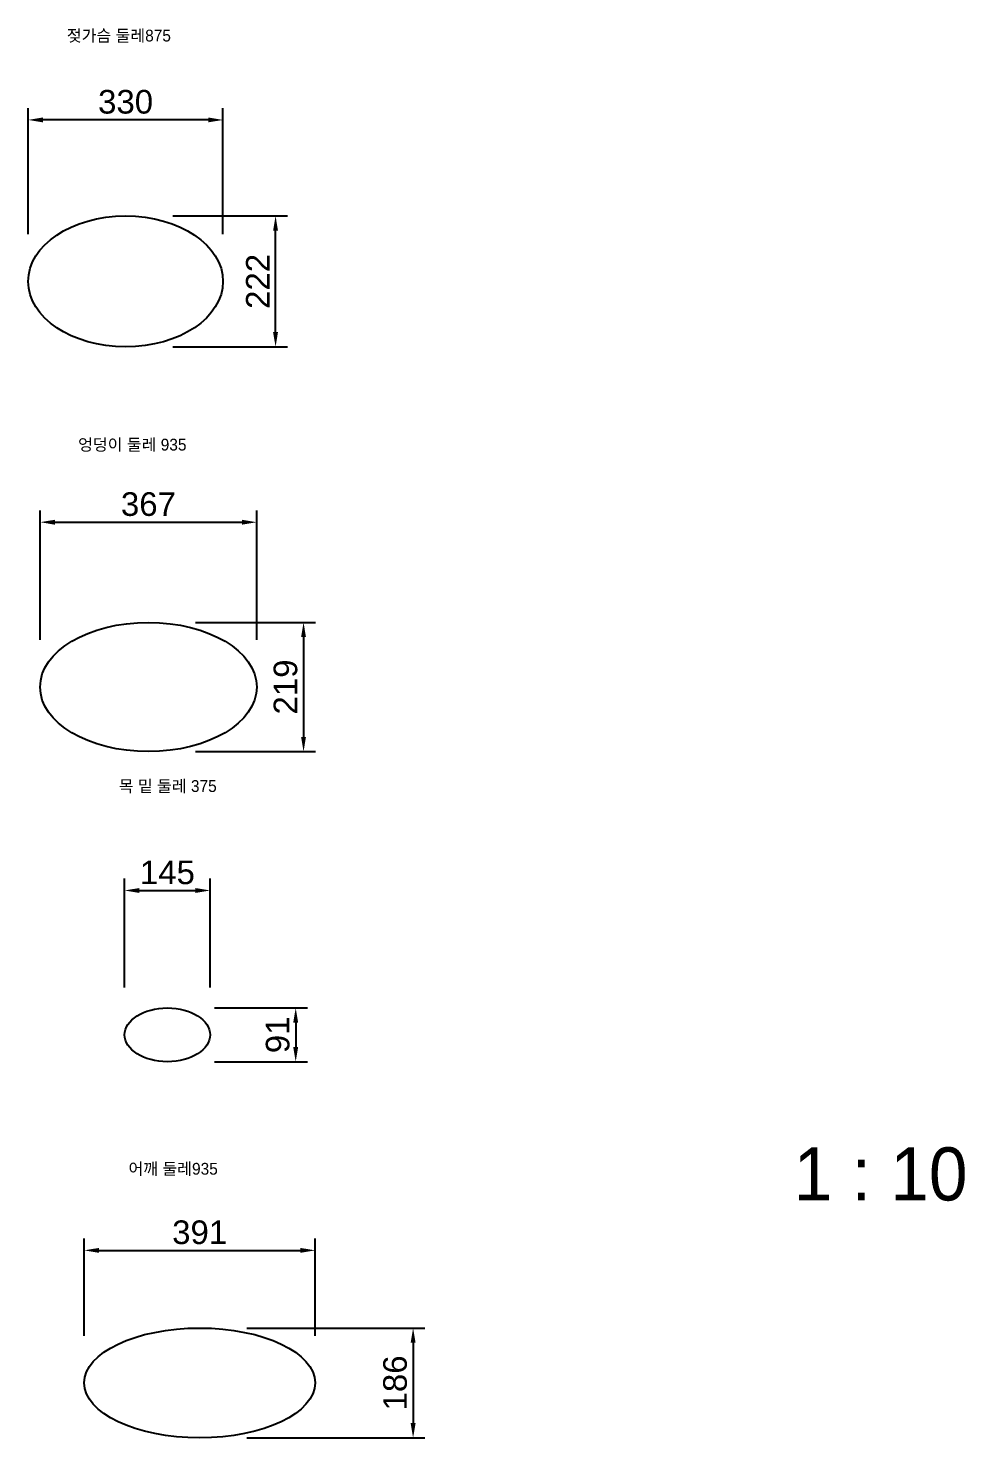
# Model space of a CAD drawing. Header units: millimetres. Extents: x -281 to 18273, y 674 to 20387.
# Drawn here: x 8763 to 10349, y 6446 to 8834 of the extents above; entities that cross this region are included whole.
import ezdxf

# ---------------------------------------------------------------- set-up
doc = ezdxf.new("R2010")
doc.units = ezdxf.units.MM
doc.header["$PDMODE"] = 35
doc.header["$PDSIZE"] = 5
doc.styles.get("Standard").update_dxf_attribs({"font": 'arial.ttf'})
doc.dimstyles.new('이연주', dxfattribs={"dimscale": 10, "dimtxt": 4, "dimasz": 2.5, "dimexe": 2, "dimexo": 8, "dimgap": 1, "dimtad": 1, "dimdec": 0, "dimtxsty": 'Standard', "dimcen": 0, "dimclrd": 1, "dimclre": 1, "dimclrt": 2, "dimadec": 0, "dimazin": 0, "dimtfac": 1, "dimtdec": 0, "dimtmove": 0, "dimatfit": 3, "dimfxl": 1, "dimarcsym": 0})

# ---------------------------------------------------------------- blocks, each defined once
blk = doc.blocks.new('*D80')
at = {"color": 1, "lineweight": -2, "transparency": 16777216}
for p, q in [((9007.5, 8516.5), (9201.6, 8516.5)), ((9181.6, 8319.5), (9181.6, 8491.5)), ((9007.5, 8294.5), (9201.6, 8294.5))]:
    blk.add_line(p, q, dxfattribs=at)
at = {"color": 1, "transparency": 16777216}
for points in [[(9177.4, 8491.5), (9185.7, 8491.5), (9181.6, 8516.5)], [(9177.4, 8319.5), (9185.7, 8319.5), (9181.6, 8294.5)]]:
    blk.add_solid(points, dxfattribs=at)
at = {"layer": 'Defpoints', "color": 0, "transparency": 16777216}
for p in [(8927.5, 8516.5), (9181.6, 8516.5), (8927.5, 8294.5)]:
    blk.add_point(p, dxfattribs=at)
at = {"color": 2, "transparency": 16777216, "insert": (9151.5, 8405.5), "char_height": 40, "attachment_point": 5, "rotation": 90}
blk.add_mtext('222', dxfattribs=at)
blk = doc.blocks.new('*D81')
at = {"color": 1, "lineweight": -2, "transparency": 16777216}
for p, q in [((8762.5, 8485.5), (8762.5, 8699)), ((9092.5, 8485.5), (9092.5, 8699)), ((9067.5, 8679), (8787.5, 8679))]:
    blk.add_line(p, q, dxfattribs=at)
at = {"color": 1, "transparency": 16777216}
for points in [[(8787.5, 8683.2), (8787.5, 8674.9), (8762.5, 8679)], [(9067.5, 8683.2), (9067.5, 8674.9), (9092.5, 8679)]]:
    blk.add_solid(points, dxfattribs=at)
at = {"layer": 'Defpoints', "color": 0, "transparency": 16777216}
for p in [(8762.5, 8679), (8762.5, 8405.5), (9092.5, 8405.5)]:
    blk.add_point(p, dxfattribs=at)
at = {"color": 2, "transparency": 16777216, "insert": (8927.5, 8709.5), "char_height": 40, "attachment_point": 5}
blk.add_mtext('330', dxfattribs=at)
blk = doc.blocks.new('*D82')
at = {"color": 1, "lineweight": -2, "transparency": 16777216}
for p, q in [((8782.7, 7798.3), (8782.7, 8017.5)), ((9149.7, 7798.3), (9149.7, 8017.5)), ((8807.7, 7997.5), (9124.7, 7997.5))]:
    blk.add_line(p, q, dxfattribs=at)
at = {"color": 1, "transparency": 16777216}
for points in [[(8807.7, 8001.6), (8807.7, 7993.3), (8782.7, 7997.5)], [(9124.7, 8001.6), (9124.7, 7993.3), (9149.7, 7997.5)]]:
    blk.add_solid(points, dxfattribs=at)
at = {"layer": 'Defpoints', "color": 0, "transparency": 16777216}
for p in [(9149.7, 7997.5), (8782.7, 7718.3), (9149.7, 7718.3)]:
    blk.add_point(p, dxfattribs=at)
at = {"color": 2, "transparency": 16777216, "insert": (8966.2, 8027.9), "char_height": 40, "attachment_point": 5}
blk.add_mtext('367', dxfattribs=at)
blk = doc.blocks.new('*D83')
at = {"color": 1, "lineweight": -2, "transparency": 16777216}
for p, q in [((9046.2, 7827.8), (9249, 7827.8)), ((9229, 7802.8), (9229, 7633.8)), ((9046.2, 7608.8), (9249, 7608.8))]:
    blk.add_line(p, q, dxfattribs=at)
at = {"color": 1, "transparency": 16777216}
for points in [[(9224.8, 7802.8), (9233.1, 7802.8), (9229, 7827.8)], [(9224.8, 7633.8), (9233.1, 7633.8), (9229, 7608.8)]]:
    blk.add_solid(points, dxfattribs=at)
at = {"layer": 'Defpoints', "color": 0, "transparency": 16777216}
for p in [(8966.2, 7827.8), (8966.2, 7608.8), (9229, 7608.8)]:
    blk.add_point(p, dxfattribs=at)
at = {"color": 2, "transparency": 16777216, "insert": (9198.6, 7718.3), "char_height": 40, "attachment_point": 5, "rotation": 90}
blk.add_mtext('219', dxfattribs=at)
blk = doc.blocks.new('*D84')
at = {"color": 1, "lineweight": -2, "transparency": 16777216}
for p, q in [((8925.8, 7209), (8925.8, 7393.6)), ((9070.8, 7209), (9070.8, 7393.6)), ((8950.8, 7373.6), (9045.8, 7373.6))]:
    blk.add_line(p, q, dxfattribs=at)
at = {"color": 1, "transparency": 16777216}
for points in [[(8950.8, 7377.7), (8950.8, 7369.4), (8925.8, 7373.6)], [(9045.8, 7377.7), (9045.8, 7369.4), (9070.8, 7373.6)]]:
    blk.add_solid(points, dxfattribs=at)
at = {"layer": 'Defpoints', "color": 0, "transparency": 16777216}
for p in [(9070.8, 7373.6), (8925.8, 7129), (9070.8, 7129)]:
    blk.add_point(p, dxfattribs=at)
at = {"color": 2, "transparency": 16777216, "insert": (8998.3, 7404), "char_height": 40, "attachment_point": 5}
blk.add_mtext('145', dxfattribs=at)
blk = doc.blocks.new('*D85')
at = {"color": 1, "lineweight": -2, "transparency": 16777216}
for p, q in [((9078.3, 7174.5), (9235.7, 7174.5)), ((9215.7, 7149.5), (9215.7, 7108.5)), ((9078.3, 7083.5), (9235.7, 7083.5))]:
    blk.add_line(p, q, dxfattribs=at)
at = {"color": 1, "transparency": 16777216}
for points in [[(9211.5, 7149.5), (9219.9, 7149.5), (9215.7, 7174.5)], [(9211.5, 7108.5), (9219.9, 7108.5), (9215.7, 7083.5)]]:
    blk.add_solid(points, dxfattribs=at)
at = {"layer": 'Defpoints', "color": 0, "transparency": 16777216}
for p in [(8998.3, 7174.5), (8998.3, 7083.5), (9215.7, 7083.5)]:
    blk.add_point(p, dxfattribs=at)
at = {"color": 2, "transparency": 16777216, "insert": (9185.3, 7129), "char_height": 40, "attachment_point": 5, "rotation": 90}
blk.add_mtext('91', dxfattribs=at)
blk = doc.blocks.new('*D86')
at = {"color": 1, "lineweight": -2, "transparency": 16777216}
for p, q in [((8857.5, 6619.3), (8857.5, 6783.9)), ((9248.5, 6619.3), (9248.5, 6783.9)), ((8882.5, 6763.9), (9223.5, 6763.9))]:
    blk.add_line(p, q, dxfattribs=at)
at = {"color": 1, "transparency": 16777216}
for points in [[(8882.5, 6768), (8882.5, 6759.7), (8857.5, 6763.9)], [(9223.5, 6768), (9223.5, 6759.7), (9248.5, 6763.9)]]:
    blk.add_solid(points, dxfattribs=at)
at = {"layer": 'Defpoints', "color": 0, "transparency": 16777216}
for p in [(9248.5, 6763.9), (8857.5, 6539.3), (9248.5, 6539.3)]:
    blk.add_point(p, dxfattribs=at)
at = {"color": 2, "transparency": 16777216, "insert": (9053, 6794.3), "char_height": 40, "attachment_point": 5}
blk.add_mtext('391', dxfattribs=at)
blk = doc.blocks.new('*D87')
at = {"color": 1, "lineweight": -2, "transparency": 16777216}
for p, q in [((9133, 6632.3), (9434.6, 6632.3)), ((9414.6, 6607.3), (9414.6, 6471.3)), ((9133, 6446.3), (9434.6, 6446.3))]:
    blk.add_line(p, q, dxfattribs=at)
at = {"color": 1, "transparency": 16777216}
for points in [[(9410.4, 6607.3), (9418.8, 6607.3), (9414.6, 6632.3)], [(9410.4, 6471.3), (9418.8, 6471.3), (9414.6, 6446.3)]]:
    blk.add_solid(points, dxfattribs=at)
at = {"layer": 'Defpoints', "color": 0, "transparency": 16777216}
for p in [(9053, 6632.3), (9053, 6446.3), (9414.6, 6446.3)]:
    blk.add_point(p, dxfattribs=at)
at = {"color": 2, "transparency": 16777216, "insert": (9384.2, 6539.3), "char_height": 40, "attachment_point": 5, "rotation": 90}
blk.add_mtext('186', dxfattribs=at)

msp = doc.modelspace()

# ---------------------------------------------------------------- linework, layer by layer
for centre, major_axis, ratio in [((8927.5, 8405.5), (-165, 0), 0.672727), ((8966.2, 7718.3), (-183.5, 0), 0.59673), ((8998.3, 7129), (72.5, 0), 0.627586), ((9053, 6539.3), (195.5, 0), 0.475703)]:
    msp.add_ellipse(centre, major_axis=major_axis, ratio=ratio)

# ---------------------------------------------------------------- texts
at = {"color": 2, "attachment_point": 1}
for s, width, gutter_width, insert, char_height in [('{\\fGulim|b0|i0|c129|p50;젖가슴 둘레875}', 197.416, 12.5, (8827.9, 8831.9), 20), ('{\\fGulim|b0|i0|c129|p50;엉덩이 둘레 935}', 308.995, 12.5, (8847, 8138.9), 20), ('{\\fGulim|b0|i0|c129|p50;목 밑 둘레 375}', 308.995, 12.5, (8916, 7560.5), 20), ('{\\fGulim|b0|i0|c129|p50;1 : 10}', 1390.478, 56.2, (10059.3, 6938.4), 90), ('{\\fGulim|b0|i0|c129|p50;어깨 둘레935}', 308.995, 12.5, (8932.4, 6912.1), 20)]:
    msp.add_mtext_dynamic_manual_height_columns(s, width=width, gutter_width=gutter_width, heights=[0], dxfattribs=dict(at, insert=insert, char_height=char_height))

# ---------------------------------------------------------------- dimensions: what is measured, and where the dimension line sits
dim = msp.add_linear_dim(base=(8762.5, 8679), p1=(9092.5, 8405.5), p2=(8762.5, 8405.5), angle=180, dimstyle='이연주')
dim.commit()
dim.dimension.update_dxf_attribs({"geometry": '*D81', "text_midpoint": (8927.5, 8679), "dimtype": 160})
for base, p1, p2, angle, picture, middle in [((9181.6, 8516.5), (8927.5, 8294.5), (8927.5, 8516.5), 90, '*D80', (9151.5, 8405.5)), ((9149.7, 7997.5), (8782.7, 7718.3), (9149.7, 7718.3), 180, '*D82', (8966.2, 8027.9)), ((9229, 7608.8), (8966.2, 7827.8), (8966.2, 7608.8), 90, '*D83', (9198.6, 7718.3)), ((9215.7, 7083.5), (8998.3, 7174.5), (8998.3, 7083.5), 90, '*D85', (9185.3, 7129)), ((9414.6, 6446.3), (9053, 6632.3), (9053, 6446.3), 90, '*D87', (9384.2, 6539.3))]:
    dim = msp.add_linear_dim(base=base, p1=p1, p2=p2, angle=angle, dimstyle='이연주')
    dim.commit()
    dim.dimension.update_dxf_attribs({"geometry": picture, "text_midpoint": middle})
for base, p1, p2, picture, middle in [((9070.8, 7373.6), (8925.8, 7129), (9070.8, 7129), '*D84', (8998.3, 7404)), ((9248.5, 6763.9), (8857.5, 6539.3), (9248.5, 6539.3), '*D86', (9053, 6794.3))]:
    dim = msp.add_linear_dim(base=base, p1=p1, p2=p2, dimstyle='이연주')
    dim.commit()
    dim.dimension.update_dxf_attribs({"geometry": picture, "text_midpoint": middle})

doc.saveas('drawing.dxf')
